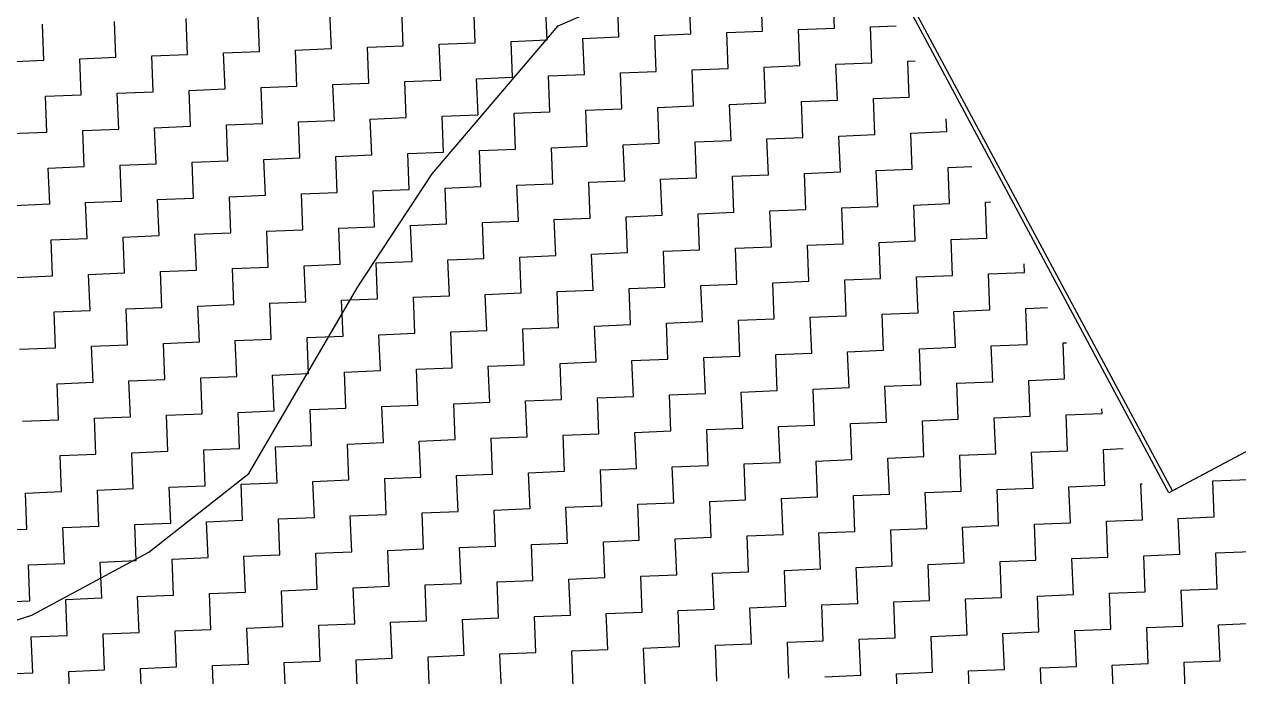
# Model space of a CAD drawing. Header units: metres. Extents: x 281802 to 284768, y 2076477 to 2081449.
# Drawn here: x 282072.8 to 282218.1, y 2077050.6 to 2077128.6 of the extents above; entities that cross this region are included whole.
import ezdxf

# ---------------------------------------------------------------- set-up
doc = ezdxf.new("R2010")
doc.units = ezdxf.units.M
for name, color, linetype in [('LINE_WATER', 4, 'Continuous'), ('POLY_HATCH', 12, 'Continuous'), ('POLY_PARCEL', 6, 'Continuous')]:
    doc.layers.add(name, color=color, linetype=linetype)

msp = doc.modelspace()

# ---------------------------------------------------------------- linework, layer by layer
at = {"layer": 'LINE_WATER'}
for p, q in [((282136.66, 2077128.41), (282153.18, 2077135.65)), ((282121.6, 2077110.73), (282136.66, 2077128.41)), ((282112.69, 2077097.23), (282121.6, 2077110.73)), ((282099.66, 2077074.9), (282112.69, 2077097.23)), ((282087.69, 2077065.49), (282099.66, 2077074.9)), ((282073.68, 2077057.94), (282087.69, 2077065.49)), ((282055.51, 2077052.22), (282073.68, 2077057.94))]:
    msp.add_line(p, q, dxfattribs=at)
at = {"layer": 'POLY_HATCH'}
for p, q in [((282517.72, 2077236.83), (282210.15, 2077072.83)), ((282210.15, 2077072.83), (282133.64, 2077215.33))]:
    msp.add_line(p, q, dxfattribs=at)
at = {"layer": 'POLY_HATCH', "linetype": 'Continuous'}
for p, q in [((282169.71, 2077128.14), (282169.53, 2077132.44)), ((282135.32, 2077126.75), (282135.15, 2077131.05)), ((282143.92, 2077127.1), (282143.74, 2077131.4)), ((282152.51, 2077127.45), (282152.34, 2077131.74)), ((282161.11, 2077127.79), (282160.94, 2077132.09)), ((282100.93, 2077125.36), (282100.76, 2077129.65)), ((282109.53, 2077125.7), (282109.35, 2077130)), ((282118.13, 2077126.05), (282117.95, 2077130.35)), ((282126.72, 2077126.4), (282126.55, 2077130.7)), ((282075.14, 2077124.31), (282074.97, 2077128.61)), ((282083.74, 2077124.66), (282083.56, 2077128.96)), ((282092.33, 2077125.01), (282092.16, 2077129.31)), ((282165.41, 2077127.97), (282169.71, 2077128.14)), ((282165.58, 2077123.67), (282165.41, 2077127.97)), ((282174.01, 2077128.32), (282177.09, 2077128.44)), ((282174.18, 2077124.02), (282174.01, 2077128.32)), ((282131.02, 2077126.57), (282135.32, 2077126.75)), ((282131.2, 2077122.28), (282131.02, 2077126.57)), ((282139.62, 2077126.92), (282143.92, 2077127.1)), ((282139.79, 2077122.62), (282139.62, 2077126.92)), ((282148.22, 2077127.27), (282152.51, 2077127.45)), ((282148.39, 2077122.97), (282148.22, 2077127.27)), ((282156.81, 2077127.62), (282161.11, 2077127.79)), ((282156.99, 2077123.32), (282156.81, 2077127.62)), ((282088.04, 2077124.83), (282092.33, 2077125.01)), ((282096.63, 2077125.18), (282100.93, 2077125.36)), ((282096.81, 2077120.88), (282096.63, 2077125.18)), ((282105.23, 2077125.53), (282109.53, 2077125.7)), ((282105.4, 2077121.23), (282105.23, 2077125.53)), ((282113.83, 2077125.88), (282118.13, 2077126.05)), ((282114, 2077121.58), (282113.83, 2077125.88)), ((282122.42, 2077126.23), (282126.72, 2077126.4)), ((282122.6, 2077121.93), (282122.42, 2077126.23)), ((282070.84, 2077124.14), (282075.14, 2077124.31)), ((282079.44, 2077124.48), (282083.74, 2077124.66)), ((282079.61, 2077120.19), (282079.44, 2077124.48)), ((282088.21, 2077120.53), (282088.04, 2077124.83)), ((282161.29, 2077123.5), (282165.58, 2077123.67)), ((282169.88, 2077123.84), (282174.18, 2077124.02)), ((282170.06, 2077119.55), (282169.88, 2077123.84)), ((282178.48, 2077124.19), (282179.36, 2077124.23)), ((282178.65, 2077119.89), (282178.48, 2077124.19)), ((282126.9, 2077122.1), (282131.2, 2077122.28)), ((282127.07, 2077117.8), (282126.9, 2077122.1)), ((282135.49, 2077122.45), (282139.79, 2077122.62)), ((282135.67, 2077118.15), (282135.49, 2077122.45)), ((282144.09, 2077122.8), (282148.39, 2077122.97)), ((282144.27, 2077118.5), (282144.09, 2077122.8)), ((282152.69, 2077123.15), (282156.99, 2077123.32)), ((282152.86, 2077118.85), (282152.69, 2077123.15)), ((282161.46, 2077119.2), (282161.29, 2077123.5)), ((282092.51, 2077120.71), (282096.81, 2077120.88)), ((282092.68, 2077116.41), (282092.51, 2077120.71)), ((282101.11, 2077121.06), (282105.4, 2077121.23)), ((282101.28, 2077116.76), (282101.11, 2077121.06)), ((282109.7, 2077121.41), (282114, 2077121.58)), ((282109.88, 2077117.11), (282109.7, 2077121.41)), ((282118.3, 2077121.75), (282122.6, 2077121.93)), ((282118.47, 2077117.45), (282118.3, 2077121.75)), ((282075.31, 2077120.01), (282079.61, 2077120.19)), ((282075.49, 2077115.71), (282075.31, 2077120.01)), ((282083.91, 2077120.36), (282088.21, 2077120.53)), ((282084.08, 2077116.06), (282083.91, 2077120.36)), ((282157.16, 2077119.02), (282161.46, 2077119.2)), ((282165.76, 2077119.37), (282170.06, 2077119.55)), ((282165.93, 2077115.07), (282165.76, 2077119.37)), ((282174.36, 2077119.72), (282178.65, 2077119.89)), ((282174.53, 2077115.42), (282174.36, 2077119.72)), ((282122.77, 2077117.63), (282127.07, 2077117.8)), ((282131.37, 2077117.98), (282135.67, 2077118.15)), ((282131.54, 2077113.68), (282131.37, 2077117.98)), ((282139.97, 2077118.33), (282144.27, 2077118.5)), ((282140.14, 2077114.03), (282139.97, 2077118.33)), ((282148.56, 2077118.67), (282152.86, 2077118.85)), ((282148.74, 2077114.38), (282148.56, 2077118.67)), ((282157.34, 2077114.72), (282157.16, 2077119.02)), ((282088.38, 2077116.24), (282092.68, 2077116.41)), ((282096.98, 2077116.58), (282101.28, 2077116.76)), ((282097.15, 2077112.29), (282096.98, 2077116.58)), ((282105.58, 2077116.93), (282109.88, 2077117.11)), ((282105.75, 2077112.63), (282105.58, 2077116.93)), ((282114.18, 2077117.28), (282118.47, 2077117.45)), ((282114.35, 2077112.98), (282114.18, 2077117.28)), ((282122.95, 2077113.33), (282122.77, 2077117.63)), ((282183.13, 2077115.77), (282183.06, 2077117.32)), ((282071.19, 2077115.54), (282075.49, 2077115.71)), ((282079.79, 2077115.89), (282084.08, 2077116.06)), ((282079.96, 2077111.59), (282079.79, 2077115.89)), ((282088.56, 2077111.94), (282088.38, 2077116.24)), ((282161.63, 2077114.9), (282165.93, 2077115.07)), ((282161.81, 2077110.6), (282161.63, 2077114.9)), ((282170.23, 2077115.25), (282174.53, 2077115.42)), ((282170.41, 2077110.95), (282170.23, 2077115.25)), ((282178.83, 2077115.59), (282183.13, 2077115.77)), ((282179, 2077111.3), (282178.83, 2077115.59)), ((282127.25, 2077113.5), (282131.54, 2077113.68)), ((282127.42, 2077109.21), (282127.25, 2077113.5)), ((282135.84, 2077113.85), (282140.14, 2077114.03)), ((282136.02, 2077109.55), (282135.84, 2077113.85)), ((282144.44, 2077114.2), (282148.74, 2077114.38)), ((282144.61, 2077109.9), (282144.44, 2077114.2)), ((282153.04, 2077114.55), (282157.34, 2077114.72)), ((282153.21, 2077110.25), (282153.04, 2077114.55)), ((282084.26, 2077111.76), (282088.56, 2077111.94)), ((282092.86, 2077112.11), (282097.15, 2077112.29)), ((282093.03, 2077107.81), (282092.86, 2077112.11)), ((282101.45, 2077112.46), (282105.75, 2077112.63)), ((282101.63, 2077108.16), (282101.45, 2077112.46)), ((282110.05, 2077112.81), (282114.35, 2077112.98)), ((282110.22, 2077108.51), (282110.05, 2077112.81)), ((282118.65, 2077113.16), (282122.95, 2077113.33)), ((282118.82, 2077108.86), (282118.65, 2077113.16)), ((282075.66, 2077111.41), (282079.96, 2077111.59)), ((282075.84, 2077107.12), (282075.66, 2077111.41)), ((282084.43, 2077107.46), (282084.26, 2077111.76)), ((282157.51, 2077110.43), (282161.81, 2077110.6)), ((282166.11, 2077110.77), (282170.41, 2077110.95)), ((282166.28, 2077106.47), (282166.11, 2077110.77)), ((282174.7, 2077111.12), (282179, 2077111.3)), ((282174.88, 2077106.82), (282174.7, 2077111.12)), ((282183.3, 2077111.47), (282186.14, 2077111.59)), ((282183.48, 2077107.17), (282183.3, 2077111.47)), ((282123.12, 2077109.03), (282127.42, 2077109.21)), ((282123.29, 2077104.73), (282123.12, 2077109.03)), ((282131.72, 2077109.38), (282136.02, 2077109.55)), ((282131.89, 2077105.08), (282131.72, 2077109.38)), ((282140.32, 2077109.73), (282144.61, 2077109.9)), ((282140.49, 2077105.43), (282140.32, 2077109.73)), ((282148.91, 2077110.08), (282153.21, 2077110.25)), ((282149.09, 2077105.78), (282148.91, 2077110.08)), ((282157.68, 2077106.13), (282157.51, 2077110.43)), ((282088.73, 2077107.64), (282093.03, 2077107.81)), ((282088.91, 2077103.34), (282088.73, 2077107.64)), ((282097.33, 2077107.99), (282101.63, 2077108.16)), ((282097.5, 2077103.69), (282097.33, 2077107.99)), ((282105.93, 2077108.34), (282110.22, 2077108.51)), ((282106.1, 2077104.04), (282105.93, 2077108.34)), ((282114.52, 2077108.68), (282118.82, 2077108.86)), ((282114.7, 2077104.38), (282114.52, 2077108.68)), ((282071.54, 2077106.94), (282075.84, 2077107.12)), ((282080.13, 2077107.29), (282084.43, 2077107.46)), ((282080.31, 2077102.99), (282080.13, 2077107.29)), ((282153.39, 2077105.95), (282157.68, 2077106.13)), ((282161.98, 2077106.3), (282166.28, 2077106.47)), ((282162.16, 2077102), (282161.98, 2077106.3)), ((282170.58, 2077106.65), (282174.88, 2077106.82)), ((282170.75, 2077102.35), (282170.58, 2077106.65)), ((282179.18, 2077107), (282183.48, 2077107.17)), ((282179.35, 2077102.7), (282179.18, 2077107)), ((282187.77, 2077107.35), (282188.41, 2077107.37)), ((282187.95, 2077103.05), (282187.77, 2077107.35)), ((282119, 2077104.56), (282123.29, 2077104.73)), ((282127.59, 2077104.91), (282131.89, 2077105.08)), ((282127.77, 2077100.61), (282127.59, 2077104.91)), ((282136.19, 2077105.26), (282140.49, 2077105.43)), ((282136.36, 2077100.96), (282136.19, 2077105.26)), ((282144.79, 2077105.6), (282149.09, 2077105.78)), ((282144.96, 2077101.31), (282144.79, 2077105.6)), ((282153.56, 2077101.65), (282153.39, 2077105.95)), ((282084.61, 2077103.17), (282088.91, 2077103.34)), ((282093.2, 2077103.51), (282097.5, 2077103.69)), ((282093.38, 2077099.22), (282093.2, 2077103.51)), ((282101.8, 2077103.86), (282106.1, 2077104.04)), ((282101.98, 2077099.56), (282101.8, 2077103.86)), ((282110.4, 2077104.21), (282114.7, 2077104.38)), ((282110.57, 2077099.91), (282110.4, 2077104.21)), ((282119.17, 2077100.26), (282119, 2077104.56)), ((282076.01, 2077102.82), (282080.31, 2077102.99)), ((282076.18, 2077098.52), (282076.01, 2077102.82)), ((282084.78, 2077098.87), (282084.61, 2077103.17)), ((282157.86, 2077101.83), (282162.16, 2077102)), ((282158.03, 2077097.53), (282157.86, 2077101.83)), ((282166.46, 2077102.18), (282170.75, 2077102.35)), ((282166.63, 2077097.88), (282166.46, 2077102.18)), ((282175.05, 2077102.52), (282179.35, 2077102.7)), ((282175.23, 2077098.23), (282175.05, 2077102.52)), ((282183.65, 2077102.87), (282187.95, 2077103.05)), ((282183.82, 2077098.57), (282183.65, 2077102.87)), ((282123.47, 2077100.43), (282127.77, 2077100.61)), ((282123.64, 2077096.14), (282123.47, 2077100.43)), ((282132.07, 2077100.78), (282136.36, 2077100.96)), ((282132.24, 2077096.48), (282132.07, 2077100.78)), ((282140.66, 2077101.13), (282144.96, 2077101.31)), ((282140.84, 2077096.83), (282140.66, 2077101.13)), ((282149.26, 2077101.48), (282153.56, 2077101.65)), ((282149.43, 2077097.18), (282149.26, 2077101.48)), ((282080.48, 2077098.69), (282084.78, 2077098.87)), ((282089.08, 2077099.04), (282093.38, 2077099.22)), ((282089.25, 2077094.74), (282089.08, 2077099.04)), ((282097.68, 2077099.39), (282101.98, 2077099.56)), ((282097.85, 2077095.09), (282097.68, 2077099.39)), ((282106.27, 2077099.74), (282110.57, 2077099.91)), ((282106.45, 2077095.44), (282106.27, 2077099.74)), ((282114.87, 2077100.09), (282119.17, 2077100.26)), ((282115.05, 2077095.79), (282114.87, 2077100.09)), ((282188.12, 2077098.75), (282192.42, 2077098.92)), ((282192.42, 2077098.92), (282192.38, 2077099.97)), ((282071.89, 2077098.34), (282076.18, 2077098.52)), ((282080.66, 2077094.39), (282080.48, 2077098.69)), ((282153.73, 2077097.36), (282158.03, 2077097.53)), ((282162.33, 2077097.7), (282166.63, 2077097.88)), ((282162.5, 2077093.4), (282162.33, 2077097.7)), ((282170.93, 2077098.05), (282175.23, 2077098.23)), ((282171.1, 2077093.75), (282170.93, 2077098.05)), ((282179.53, 2077098.4), (282183.82, 2077098.57)), ((282179.7, 2077094.1), (282179.53, 2077098.4)), ((282188.3, 2077094.45), (282188.12, 2077098.75)), ((282119.34, 2077095.96), (282123.64, 2077096.14)), ((282119.52, 2077091.66), (282119.34, 2077095.96)), ((282127.94, 2077096.31), (282132.24, 2077096.48)), ((282128.12, 2077092.01), (282127.94, 2077096.31)), ((282136.54, 2077096.66), (282140.84, 2077096.83)), ((282136.71, 2077092.36), (282136.54, 2077096.66)), ((282145.14, 2077097.01), (282149.43, 2077097.18)), ((282145.31, 2077092.71), (282145.14, 2077097.01)), ((282153.91, 2077093.06), (282153.73, 2077097.36)), ((282084.96, 2077094.57), (282089.25, 2077094.74)), ((282085.13, 2077090.27), (282084.96, 2077094.57)), ((282093.55, 2077094.92), (282097.85, 2077095.09)), ((282093.73, 2077090.62), (282093.55, 2077094.92)), ((282102.15, 2077095.27), (282106.45, 2077095.44)), ((282102.32, 2077090.97), (282102.15, 2077095.27)), ((282110.75, 2077095.61), (282115.05, 2077095.79)), ((282110.92, 2077091.31), (282110.75, 2077095.61)), ((282192.6, 2077094.62), (282195.19, 2077094.73)), ((282192.77, 2077090.33), (282192.6, 2077094.62)), ((282076.36, 2077094.22), (282080.66, 2077094.39)), ((282076.53, 2077089.92), (282076.36, 2077094.22)), ((282149.61, 2077092.88), (282153.91, 2077093.06)), ((282158.21, 2077093.23), (282162.5, 2077093.4)), ((282158.38, 2077088.93), (282158.21, 2077093.23)), ((282166.8, 2077093.58), (282171.1, 2077093.75)), ((282166.98, 2077089.28), (282166.8, 2077093.58)), ((282175.4, 2077093.93), (282179.7, 2077094.1)), ((282175.57, 2077089.63), (282175.4, 2077093.93)), ((282184, 2077094.28), (282188.3, 2077094.45)), ((282184.17, 2077089.98), (282184, 2077094.28)), ((282115.22, 2077091.49), (282119.52, 2077091.66)), ((282123.82, 2077091.84), (282128.12, 2077092.01)), ((282123.99, 2077087.54), (282123.82, 2077091.84)), ((282132.41, 2077092.19), (282136.71, 2077092.36)), ((282132.59, 2077087.89), (282132.41, 2077092.19)), ((282141.01, 2077092.53), (282145.31, 2077092.71)), ((282141.19, 2077088.24), (282141.01, 2077092.53)), ((282149.78, 2077088.58), (282149.61, 2077092.88)), ((282080.83, 2077090.1), (282085.13, 2077090.27)), ((282089.43, 2077090.44), (282093.73, 2077090.62)), ((282089.6, 2077086.15), (282089.43, 2077090.44)), ((282098.03, 2077090.79), (282102.32, 2077090.97)), ((282098.2, 2077086.49), (282098.03, 2077090.79)), ((282106.62, 2077091.14), (282110.92, 2077091.31)), ((282106.8, 2077086.84), (282106.62, 2077091.14)), ((282115.39, 2077087.19), (282115.22, 2077091.49)), ((282188.47, 2077090.15), (282192.77, 2077090.33)), ((282188.64, 2077085.85), (282188.47, 2077090.15)), ((282197.07, 2077090.5), (282197.46, 2077090.52)), ((282197.24, 2077086.2), (282197.07, 2077090.5)), ((282072.23, 2077089.75), (282076.53, 2077089.92)), ((282081.01, 2077085.8), (282080.83, 2077090.1)), ((282154.08, 2077088.76), (282158.38, 2077088.93)), ((282154.26, 2077084.46), (282154.08, 2077088.76)), ((282162.68, 2077089.11), (282166.98, 2077089.28)), ((282162.85, 2077084.81), (282162.68, 2077089.11)), ((282171.28, 2077089.45), (282175.57, 2077089.63)), ((282171.45, 2077085.16), (282171.28, 2077089.45)), ((282179.87, 2077089.8), (282184.17, 2077089.98)), ((282180.05, 2077085.5), (282179.87, 2077089.8)), ((282119.69, 2077087.36), (282123.99, 2077087.54)), ((282119.87, 2077083.07), (282119.69, 2077087.36)), ((282128.29, 2077087.71), (282132.59, 2077087.89)), ((282128.46, 2077083.41), (282128.29, 2077087.71)), ((282136.89, 2077088.06), (282141.19, 2077088.24)), ((282137.06, 2077083.76), (282136.89, 2077088.06)), ((282145.48, 2077088.41), (282149.78, 2077088.58)), ((282145.66, 2077084.11), (282145.48, 2077088.41)), ((282076.71, 2077085.62), (282081.01, 2077085.8)), ((282085.3, 2077085.97), (282089.6, 2077086.15)), ((282085.48, 2077081.67), (282085.3, 2077085.97)), ((282093.9, 2077086.32), (282098.2, 2077086.49)), ((282094.08, 2077082.02), (282093.9, 2077086.32)), ((282102.5, 2077086.67), (282106.8, 2077086.84)), ((282102.67, 2077082.37), (282102.5, 2077086.67)), ((282111.1, 2077087.02), (282115.39, 2077087.19)), ((282111.27, 2077082.72), (282111.1, 2077087.02)), ((282184.35, 2077085.68), (282188.64, 2077085.85)), ((282192.94, 2077086.03), (282197.24, 2077086.2)), ((282193.12, 2077081.73), (282192.94, 2077086.03)), ((282076.88, 2077081.32), (282076.71, 2077085.62)), ((282149.96, 2077084.29), (282154.26, 2077084.46)), ((282158.55, 2077084.63), (282162.85, 2077084.81)), ((282158.73, 2077080.33), (282158.55, 2077084.63)), ((282167.15, 2077084.98), (282171.45, 2077085.16)), ((282167.33, 2077080.68), (282167.15, 2077084.98)), ((282175.75, 2077085.33), (282180.05, 2077085.5)), ((282175.92, 2077081.03), (282175.75, 2077085.33)), ((282184.52, 2077081.38), (282184.35, 2077085.68)), ((282115.57, 2077082.89), (282119.87, 2077083.07)), ((282115.74, 2077078.59), (282115.57, 2077082.89)), ((282124.17, 2077083.24), (282128.46, 2077083.41)), ((282124.34, 2077078.94), (282124.17, 2077083.24)), ((282132.76, 2077083.59), (282137.06, 2077083.76)), ((282132.94, 2077079.29), (282132.76, 2077083.59)), ((282141.36, 2077083.94), (282145.66, 2077084.11)), ((282141.53, 2077079.64), (282141.36, 2077083.94)), ((282150.13, 2077079.99), (282149.96, 2077084.29)), ((282081.18, 2077081.5), (282085.48, 2077081.67)), ((282081.35, 2077077.2), (282081.18, 2077081.5)), ((282089.78, 2077081.85), (282094.08, 2077082.02)), ((282089.95, 2077077.55), (282089.78, 2077081.85)), ((282098.37, 2077082.2), (282102.67, 2077082.37)), ((282098.55, 2077077.9), (282098.37, 2077082.2)), ((282106.97, 2077082.54), (282111.27, 2077082.72)), ((282107.15, 2077078.24), (282106.97, 2077082.54)), ((282188.82, 2077081.55), (282193.12, 2077081.73)), ((282188.99, 2077077.26), (282188.82, 2077081.55)), ((282197.42, 2077081.9), (282201.71, 2077082.08)), ((282197.59, 2077077.6), (282197.42, 2077081.9)), ((282201.71, 2077082.08), (282201.69, 2077082.62)), ((282072.58, 2077081.15), (282076.88, 2077081.32)), ((282145.83, 2077079.81), (282150.13, 2077079.99)), ((282154.43, 2077080.16), (282158.73, 2077080.33)), ((282154.6, 2077075.86), (282154.43, 2077080.16)), ((282163.03, 2077080.51), (282167.33, 2077080.68)), ((282163.2, 2077076.21), (282163.03, 2077080.51)), ((282171.62, 2077080.86), (282175.92, 2077081.03)), ((282171.8, 2077076.56), (282171.62, 2077080.86)), ((282180.22, 2077081.21), (282184.52, 2077081.38)), ((282180.4, 2077076.91), (282180.22, 2077081.21)), ((282111.44, 2077078.42), (282115.74, 2077078.59)), ((282120.04, 2077078.77), (282124.34, 2077078.94)), ((282120.22, 2077074.47), (282120.04, 2077078.77)), ((282128.64, 2077079.12), (282132.94, 2077079.29)), ((282128.81, 2077074.82), (282128.64, 2077079.12)), ((282137.24, 2077079.46), (282141.53, 2077079.64)), ((282137.41, 2077075.17), (282137.24, 2077079.46)), ((282146.01, 2077075.51), (282145.83, 2077079.81)), ((282077.06, 2077077.03), (282081.35, 2077077.2)), ((282085.65, 2077077.37), (282089.95, 2077077.55)), ((282085.83, 2077073.08), (282085.65, 2077077.37)), ((282094.25, 2077077.72), (282098.55, 2077077.9)), ((282094.42, 2077073.42), (282094.25, 2077077.72)), ((282102.85, 2077078.07), (282107.15, 2077078.24)), ((282103.02, 2077073.77), (282102.85, 2077078.07)), ((282111.62, 2077074.12), (282111.44, 2077078.42)), ((282184.69, 2077077.08), (282188.99, 2077077.26)), ((282184.87, 2077072.78), (282184.69, 2077077.08)), ((282193.29, 2077077.43), (282197.59, 2077077.6)), ((282193.47, 2077073.13), (282193.29, 2077077.43)), ((282201.89, 2077077.78), (282204.24, 2077077.87)), ((282202.06, 2077073.48), (282201.89, 2077077.78)), ((282077.23, 2077072.73), (282077.06, 2077077.03)), ((282150.31, 2077075.69), (282154.6, 2077075.86)), ((282150.48, 2077071.39), (282150.31, 2077075.69)), ((282158.9, 2077076.04), (282163.2, 2077076.21)), ((282159.08, 2077071.74), (282158.9, 2077076.04)), ((282167.5, 2077076.38), (282171.8, 2077076.56)), ((282167.67, 2077072.09), (282167.5, 2077076.38)), ((282176.1, 2077076.73), (282180.4, 2077076.91)), ((282176.27, 2077072.43), (282176.1, 2077076.73)), ((282115.92, 2077074.29), (282120.22, 2077074.47)), ((282116.09, 2077070), (282115.92, 2077074.29)), ((282124.51, 2077074.64), (282128.81, 2077074.82)), ((282124.69, 2077070.34), (282124.51, 2077074.64)), ((282133.11, 2077074.99), (282137.41, 2077075.17)), ((282133.29, 2077070.69), (282133.11, 2077074.99)), ((282141.71, 2077075.34), (282146.01, 2077075.51)), ((282141.88, 2077071.04), (282141.71, 2077075.34)), ((282214.96, 2077074), (282219.26, 2077074.18)), ((282072.93, 2077072.55), (282077.23, 2077072.73)), ((282081.53, 2077072.9), (282085.83, 2077073.08)), ((282081.7, 2077068.6), (282081.53, 2077072.9)), ((282090.13, 2077073.25), (282094.42, 2077073.42)), ((282090.3, 2077068.95), (282090.13, 2077073.25)), ((282098.72, 2077073.6), (282103.02, 2077073.77)), ((282098.9, 2077069.3), (282098.72, 2077073.6)), ((282107.32, 2077073.95), (282111.62, 2077074.12)), ((282107.49, 2077069.65), (282107.32, 2077073.95)), ((282180.57, 2077072.61), (282184.87, 2077072.78)), ((282189.17, 2077072.96), (282193.47, 2077073.13)), ((282189.34, 2077068.66), (282189.17, 2077072.96)), ((282197.76, 2077073.31), (282202.06, 2077073.48)), ((282197.94, 2077069.01), (282197.76, 2077073.31)), ((282206.36, 2077073.65), (282206.51, 2077073.66)), ((282206.54, 2077069.36), (282206.36, 2077073.65)), ((282215.13, 2077069.7), (282214.96, 2077074)), ((282073.1, 2077068.25), (282072.93, 2077072.55)), ((282146.18, 2077071.22), (282150.48, 2077071.39)), ((282154.78, 2077071.56), (282159.08, 2077071.74)), ((282154.95, 2077067.26), (282154.78, 2077071.56)), ((282163.38, 2077071.91), (282167.67, 2077072.09)), ((282163.55, 2077067.61), (282163.38, 2077071.91)), ((282171.97, 2077072.26), (282176.27, 2077072.43)), ((282172.15, 2077067.96), (282171.97, 2077072.26)), ((282180.74, 2077068.31), (282180.57, 2077072.61)), ((282111.79, 2077069.82), (282116.09, 2077070)), ((282111.97, 2077065.52), (282111.79, 2077069.82)), ((282120.39, 2077070.17), (282124.69, 2077070.34)), ((282120.56, 2077065.87), (282120.39, 2077070.17)), ((282128.99, 2077070.52), (282133.29, 2077070.69)), ((282129.16, 2077066.22), (282128.99, 2077070.52)), ((282137.58, 2077070.87), (282141.88, 2077071.04)), ((282137.76, 2077066.57), (282137.58, 2077070.87)), ((282146.36, 2077066.92), (282146.18, 2077071.22)), ((282077.4, 2077068.43), (282081.7, 2077068.6)), ((282077.58, 2077064.13), (282077.4, 2077068.43)), ((282086, 2077068.78), (282090.3, 2077068.95)), ((282086.17, 2077064.48), (282086, 2077068.78)), ((282094.6, 2077069.13), (282098.9, 2077069.3)), ((282094.77, 2077064.83), (282094.6, 2077069.13)), ((282103.2, 2077069.47), (282107.49, 2077069.65)), ((282103.37, 2077065.17), (282103.2, 2077069.47)), ((282185.04, 2077068.48), (282189.34, 2077068.66)), ((282185.22, 2077064.19), (282185.04, 2077068.48)), ((282193.64, 2077068.83), (282197.94, 2077069.01)), ((282193.81, 2077064.53), (282193.64, 2077068.83)), ((282202.24, 2077069.18), (282206.54, 2077069.36)), ((282202.41, 2077064.88), (282202.24, 2077069.18)), ((282210.83, 2077069.53), (282215.13, 2077069.7)), ((282211.01, 2077065.23), (282210.83, 2077069.53)), ((282068.81, 2077068.08), (282073.1, 2077068.25)), ((282142.06, 2077066.74), (282146.36, 2077066.92)), ((282150.65, 2077067.09), (282154.95, 2077067.26)), ((282150.83, 2077062.79), (282150.65, 2077067.09)), ((282159.25, 2077067.44), (282163.55, 2077067.61)), ((282159.43, 2077063.14), (282159.25, 2077067.44)), ((282167.85, 2077067.79), (282172.15, 2077067.96)), ((282168.02, 2077063.49), (282167.85, 2077067.79)), ((282176.45, 2077068.14), (282180.74, 2077068.31)), ((282176.62, 2077063.84), (282176.45, 2077068.14)), ((282107.67, 2077065.35), (282111.97, 2077065.52)), ((282116.27, 2077065.7), (282120.56, 2077065.87)), ((282116.44, 2077061.4), (282116.27, 2077065.7)), ((282124.86, 2077066.05), (282129.16, 2077066.22)), ((282125.04, 2077061.75), (282124.86, 2077066.05)), ((282133.46, 2077066.39), (282137.76, 2077066.57)), ((282133.63, 2077062.1), (282133.46, 2077066.39)), ((282142.23, 2077062.44), (282142.06, 2077066.74)), ((282215.31, 2077065.4), (282219.61, 2077065.58)), ((282073.28, 2077063.96), (282077.58, 2077064.13)), ((282081.88, 2077064.3), (282086.17, 2077064.48)), ((282082.05, 2077060.01), (282081.88, 2077064.3)), ((282090.47, 2077064.65), (282094.77, 2077064.83)), ((282090.65, 2077060.35), (282090.47, 2077064.65)), ((282099.07, 2077065), (282103.37, 2077065.17)), ((282099.25, 2077060.7), (282099.07, 2077065)), ((282107.84, 2077061.05), (282107.67, 2077065.35)), ((282180.92, 2077064.01), (282185.22, 2077064.19)), ((282181.09, 2077059.71), (282180.92, 2077064.01)), ((282189.52, 2077064.36), (282193.81, 2077064.53)), ((282189.69, 2077060.06), (282189.52, 2077064.36)), ((282198.11, 2077064.71), (282202.41, 2077064.88)), ((282198.29, 2077060.41), (282198.11, 2077064.71)), ((282206.71, 2077065.06), (282211.01, 2077065.23)), ((282206.88, 2077060.76), (282206.71, 2077065.06)), ((282215.48, 2077061.11), (282215.31, 2077065.4)), ((282073.45, 2077059.66), (282073.28, 2077063.96)), ((282146.53, 2077062.62), (282150.83, 2077062.79)), ((282146.7, 2077058.32), (282146.53, 2077062.62)), ((282155.13, 2077062.97), (282159.43, 2077063.14)), ((282155.3, 2077058.67), (282155.13, 2077062.97)), ((282163.72, 2077063.31), (282168.02, 2077063.49)), ((282163.9, 2077059.02), (282163.72, 2077063.31)), ((282172.32, 2077063.66), (282176.62, 2077063.84)), ((282172.5, 2077059.36), (282172.32, 2077063.66)), ((282112.14, 2077061.22), (282116.44, 2077061.4)), ((282112.32, 2077056.93), (282112.14, 2077061.22)), ((282120.74, 2077061.57), (282125.04, 2077061.75)), ((282120.91, 2077057.27), (282120.74, 2077061.57)), ((282129.34, 2077061.92), (282133.63, 2077062.1)), ((282129.51, 2077057.62), (282129.34, 2077061.92)), ((282137.93, 2077062.27), (282142.23, 2077062.44)), ((282138.11, 2077057.97), (282137.93, 2077062.27)), ((282211.18, 2077060.93), (282215.48, 2077061.11)), ((282069.15, 2077059.48), (282073.45, 2077059.66)), ((282077.75, 2077059.83), (282082.05, 2077060.01)), ((282077.93, 2077055.53), (282077.75, 2077059.83)), ((282086.35, 2077060.18), (282090.65, 2077060.35)), ((282086.52, 2077055.88), (282086.35, 2077060.18)), ((282094.95, 2077060.53), (282099.25, 2077060.7)), ((282095.12, 2077056.23), (282094.95, 2077060.53)), ((282103.54, 2077060.88), (282107.84, 2077061.05)), ((282103.72, 2077056.58), (282103.54, 2077060.88)), ((282176.79, 2077059.54), (282181.09, 2077059.71)), ((282185.39, 2077059.89), (282189.69, 2077060.06)), ((282185.57, 2077055.59), (282185.39, 2077059.89)), ((282193.99, 2077060.24), (282198.29, 2077060.41)), ((282194.16, 2077055.94), (282193.99, 2077060.24)), ((282202.59, 2077060.58), (282206.88, 2077060.76)), ((282202.76, 2077056.29), (282202.59, 2077060.58)), ((282211.36, 2077056.63), (282211.18, 2077060.93)), ((282142.41, 2077058.15), (282146.7, 2077058.32)), ((282151, 2077058.49), (282155.3, 2077058.67)), ((282151.18, 2077054.19), (282151, 2077058.49)), ((282159.6, 2077058.84), (282163.9, 2077059.02)), ((282159.77, 2077054.54), (282159.6, 2077058.84)), ((282168.2, 2077059.19), (282172.5, 2077059.36)), ((282168.37, 2077054.89), (282168.2, 2077059.19)), ((282176.97, 2077055.24), (282176.79, 2077059.54)), ((282108.02, 2077056.75), (282112.32, 2077056.93)), ((282108.19, 2077052.45), (282108.02, 2077056.75)), ((282116.61, 2077057.1), (282120.91, 2077057.27)), ((282116.79, 2077052.8), (282116.61, 2077057.1)), ((282125.21, 2077057.45), (282129.51, 2077057.62)), ((282125.39, 2077053.15), (282125.21, 2077057.45)), ((282133.81, 2077057.8), (282138.11, 2077057.97)), ((282133.98, 2077053.5), (282133.81, 2077057.8)), ((282142.58, 2077053.85), (282142.41, 2077058.15)), ((282215.66, 2077056.81), (282219.95, 2077056.98)), ((282215.83, 2077052.51), (282215.66, 2077056.81)), ((282073.63, 2077055.36), (282077.93, 2077055.53)), ((282073.8, 2077051.06), (282073.63, 2077055.36)), ((282082.22, 2077055.71), (282086.52, 2077055.88)), ((282082.4, 2077051.41), (282082.22, 2077055.71)), ((282090.82, 2077056.06), (282095.12, 2077056.23)), ((282091, 2077051.76), (282090.82, 2077056.06)), ((282099.42, 2077056.4), (282103.72, 2077056.58)), ((282099.59, 2077052.1), (282099.42, 2077056.4)), ((282181.27, 2077055.41), (282185.57, 2077055.59)), ((282181.44, 2077051.12), (282181.27, 2077055.41)), ((282189.86, 2077055.76), (282194.16, 2077055.94)), ((282190.04, 2077051.46), (282189.86, 2077055.76)), ((282198.46, 2077056.11), (282202.76, 2077056.29)), ((282198.64, 2077051.81), (282198.46, 2077056.11)), ((282207.06, 2077056.46), (282211.36, 2077056.63)), ((282207.23, 2077052.16), (282207.06, 2077056.46)), ((282138.28, 2077053.67), (282142.58, 2077053.85)), ((282146.88, 2077054.02), (282151.18, 2077054.19)), ((282147.05, 2077049.72), (282146.88, 2077054.02)), ((282155.48, 2077054.37), (282159.77, 2077054.54)), ((282155.65, 2077050.07), (282155.48, 2077054.37)), ((282164.07, 2077054.72), (282168.37, 2077054.89)), ((282164.25, 2077050.42), (282164.07, 2077054.72)), ((282172.67, 2077055.07), (282176.97, 2077055.24)), ((282172.84, 2077050.77), (282172.67, 2077055.07)), ((282103.89, 2077052.28), (282108.19, 2077052.45)), ((282112.49, 2077052.63), (282116.79, 2077052.8)), ((282112.66, 2077048.33), (282112.49, 2077052.63)), ((282121.09, 2077052.98), (282125.39, 2077053.15)), ((282121.26, 2077048.68), (282121.09, 2077052.98)), ((282129.68, 2077053.32), (282133.98, 2077053.5)), ((282129.86, 2077049.03), (282129.68, 2077053.32)), ((282138.46, 2077049.37), (282138.28, 2077053.67)), ((282211.53, 2077052.33), (282215.83, 2077052.51)), ((282069.5, 2077050.89), (282073.8, 2077051.06)), ((282078.1, 2077051.23), (282082.4, 2077051.41)), ((282078.27, 2077046.94), (282078.1, 2077051.23)), ((282086.7, 2077051.58), (282091, 2077051.76)), ((282086.87, 2077047.28), (282086.7, 2077051.58)), ((282095.29, 2077051.93), (282099.59, 2077052.1)), ((282095.47, 2077047.63), (282095.29, 2077051.93)), ((282104.07, 2077047.98), (282103.89, 2077052.28)), ((282177.14, 2077050.94), (282181.44, 2077051.12)), ((282177.32, 2077046.64), (282177.14, 2077050.94)), ((282185.74, 2077051.29), (282190.04, 2077051.46)), ((282185.91, 2077046.99), (282185.74, 2077051.29)), ((282194.34, 2077051.64), (282198.64, 2077051.81)), ((282194.51, 2077047.34), (282194.34, 2077051.64)), ((282202.93, 2077051.99), (282207.23, 2077052.16)), ((282203.11, 2077047.69), (282202.93, 2077051.99)), ((282211.71, 2077048.04), (282211.53, 2077052.33)), ((282168.55, 2077050.59), (282172.84, 2077050.77))]:
    msp.add_line(p, q, dxfattribs=at)
at = {"layer": 'POLY_PARCEL'}
for p, q in [((282517.3, 2077236.61), (282209.72, 2077072.6)), ((282209.72, 2077072.6), (282133.22, 2077215.11))]:
    msp.add_line(p, q, dxfattribs=at)

doc.saveas('drawing.dxf')
